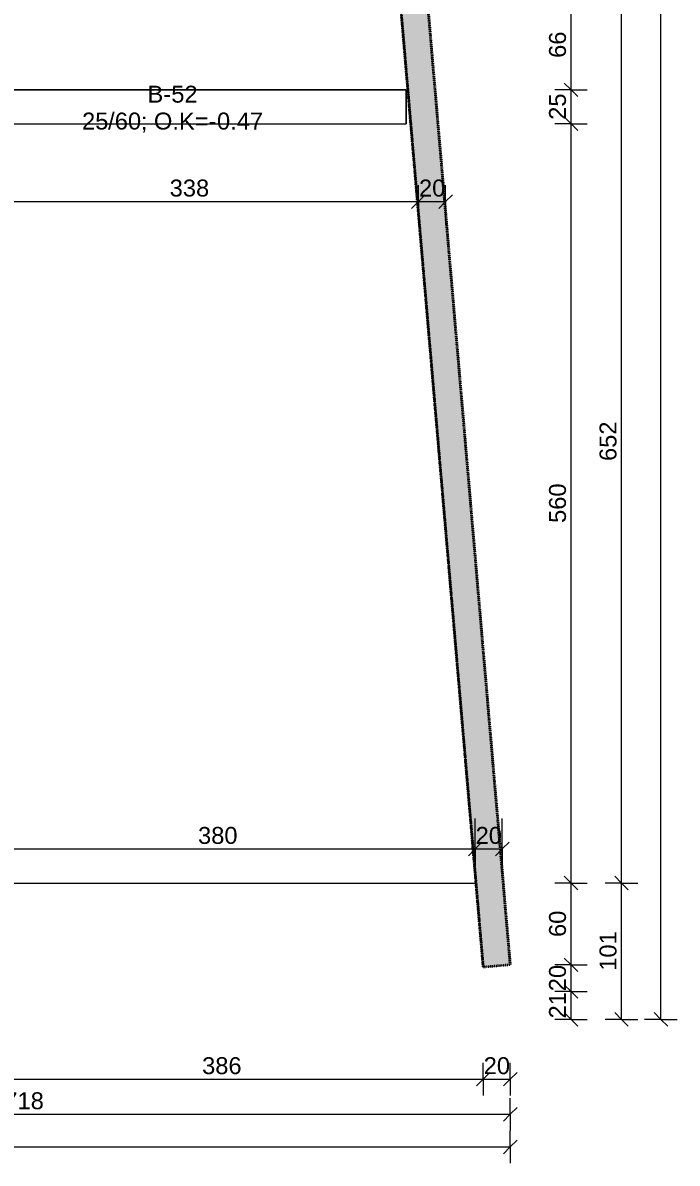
# Model space of a CAD drawing. Header units: centimetres. Extents: x -161 to 2402, y -178 to 2398.
# Drawn here: x 1919 to 2402, y -178 to 663 of the extents above; entities that cross this region are included whole.
import ezdxf

# ---------------------------------------------------------------- set-up
doc = ezdxf.new("R2010")
doc.units = ezdxf.units.CM
doc.linetypes.add('Beton Ole', pattern=[0.3, 0.15, -0.15])
for name, color, linetype, lineweight in [('Dimensions', 130, 'Continuous', 9), ('Dimensions-50', 130, 'Continuous', 9), ('IfcAnnotation', 7, 'Continuous', 18), ('IfcBuildingElementProxy', 7, 'Continuous', 18), ('IfcSlab', 7, 'Continuous', 18), ('IfcWall', 7, 'Continuous', 25), ('Structural Framing Tags', 130, 'Continuous', 9)]:
    doc.layers.add(name, color=color, linetype=linetype, lineweight=lineweight)
doc.styles.add('Arial', font='arial.ttf', dxfattribs={"height": 12.5})
doc.dimstyles.new('Deng_-_2mm_Arial_1_DIGIT', dxfattribs={"dimscale": 30.48, "dimtxt": 12.753242, "dimasz": 0.328084, "dimexe": 0.393701, "dimexo": 0.0625, "dimgap": 0, "dimtad": 1, "dimdec": 0, "dimzin": 0, "dimdsep": 46, "dimtxsty": 'Arial', "dimblk1": 'OBLIQUE', "dimblk2": 'OBLIQUE', "dimsah": 1, "dimcen": 0.09, "dimazin": 0, "dimtfac": 1, "dimtdec": 4, "dimtix": 1, "dimtmove": 0, "dimatfit": 3, "dimfxl": 0.393701, "dimfxlon": 1, "dimtvp": 1, "dimtolj": 1, "dimtzin": 0, "dimarcsym": 2})

# ---------------------------------------------------------------- blocks, each defined once
blk = doc.blocks.new('M_Concrete-Rectangular Beam1 - 25_60-8954375-K-21')
at = {"layer": 'IfcBuildingElementProxy', "color": 250}
for p, q in [((-163.21, 12.5), (-163.21, -12.5)), ((-163.21, -11.5), (-163.21, 12.5)), ((165.83, 12.5), (-163.21, 12.5)), ((-163.21, 12.5), (165.83, 12.5)), ((165.83, 12.5), (165.83, -12.5)), ((165.83, -12.5), (165.83, 12.5)), ((-163.21, -12.5), (-163.21, -11.5)), ((-163.21, -12.5), (165.83, -12.5)), ((-163.21, -12.5), (165.83, -12.5))]:
    blk.add_line(p, q, dxfattribs=at)
blk = doc.blocks.new('DIMBLOCK35-K-21')
at = {"layer": 'Dimensions-50', "transparency": 16777216}
for p, q in [((2323.27, -51.74), (2318.27, -46.74)), ((2323.27, -51.74), (2311.27, -51.74)), ((2323.27, -72.34), (2323.27, -51.74)), ((2323.27, -51.74), (2328.27, -56.74)), ((2323.27, -51.74), (2335.27, -51.74)), ((2323.27, -72.34), (2311.27, -72.34)), ((2323.27, -72.34), (2318.27, -67.34)), ((2323.27, -72.34), (2328.27, -77.34)), ((2323.27, -72.34), (2335.27, -72.34))]:
    blk.add_line(p, q, dxfattribs=at)
at = {"layer": 'Dimensions-50', "color": 0, "transparency": 16777216, "insert": (2307.04, -71.65), "char_height": 12.5, "width": 23.0736, "attachment_point": 1, "rotation": 90, "line_spacing_factor": 0.941778, "style": 'Arial'}
blk.add_mtext('21', dxfattribs=at)
blk = doc.blocks.new('_Oblique')
at = {"color": 0, "linetype": 'ByBlock', "lineweight": -2}
blk.add_line((-0.5, -0.5), (0.5, 0.5), dxfattribs=at)
blk = doc.blocks.new('DIMBLOCK36-K-21')
at = {"layer": 'Dimensions-50', "transparency": 16777216}
for p, q in [((2323.27, -32.13), (2311.27, -32.13)), ((2323.27, -32.13), (2318.27, -27.13)), ((2323.27, -51.74), (2323.27, -32.13)), ((2323.27, -32.13), (2328.27, -37.13)), ((2323.27, -32.13), (2335.27, -32.13)), ((2323.27, -51.74), (2318.27, -46.74)), ((2323.27, -51.74), (2311.27, -51.74)), ((2323.27, -51.74), (2328.27, -56.74)), ((2323.27, -51.74), (2335.27, -51.74))]:
    blk.add_line(p, q, dxfattribs=at)
at = {"layer": 'Dimensions-50', "color": 0, "transparency": 16777216, "insert": (2307.04, -51.55), "char_height": 12.5, "width": 23.0736, "attachment_point": 1, "rotation": 90, "line_spacing_factor": 0.941778, "style": 'Arial'}
blk.add_mtext('20', dxfattribs=at)
blk = doc.blocks.new('DIMBLOCK37-K-21')
at = {"layer": 'Dimensions-50', "transparency": 16777216}
for p, q in [((2323.27, 28.26), (2311.27, 28.26)), ((2323.27, 28.26), (2318.27, 33.26)), ((2323.27, -32.13), (2323.27, 28.26)), ((2323.27, 28.26), (2328.27, 23.26)), ((2323.27, 28.26), (2335.27, 28.26)), ((2323.27, -32.13), (2311.27, -32.13)), ((2323.27, -32.13), (2318.27, -27.13)), ((2323.27, -32.13), (2328.27, -37.13)), ((2323.27, -32.13), (2335.27, -32.13))]:
    blk.add_line(p, q, dxfattribs=at)
at = {"layer": 'Dimensions-50', "color": 0, "transparency": 16777216, "insert": (2307.04, -11.55), "char_height": 12.5, "width": 23.0736, "attachment_point": 1, "rotation": 90, "line_spacing_factor": 0.941778, "style": 'Arial'}
blk.add_mtext('60', dxfattribs=at)
blk = doc.blocks.new('DIMBLOCK38-K-21')
at = {"layer": 'Dimensions-50', "transparency": 16777216}
for p, q in [((2323.27, 588.69), (2318.27, 593.69)), ((2323.27, 588.69), (2311.27, 588.69)), ((2323.27, 28.26), (2323.27, 588.69)), ((2323.27, 588.69), (2328.27, 583.69)), ((2323.27, 588.69), (2335.27, 588.69)), ((2323.27, 28.26), (2311.27, 28.26)), ((2323.27, 28.26), (2318.27, 33.26)), ((2323.27, 28.26), (2328.27, 23.26)), ((2323.27, 28.26), (2335.27, 28.26))]:
    blk.add_line(p, q, dxfattribs=at)
at = {"layer": 'Dimensions-50', "color": 0, "transparency": 16777216, "insert": (2307.04, 294.06), "char_height": 12.5, "width": 34.6103, "attachment_point": 1, "rotation": 90, "line_spacing_factor": 0.941778, "style": 'Arial'}
blk.add_mtext('560', dxfattribs=at)
blk = doc.blocks.new('DIMBLOCK39-K-21')
at = {"layer": 'Dimensions-50', "transparency": 16777216}
for p, q in [((2323.27, 613.69), (2318.27, 618.69)), ((2323.27, 613.69), (2311.27, 613.69)), ((2323.27, 588.69), (2323.27, 613.69)), ((2323.27, 613.69), (2328.27, 608.69)), ((2323.27, 613.69), (2335.27, 613.69)), ((2323.27, 588.69), (2318.27, 593.69)), ((2323.27, 588.69), (2311.27, 588.69)), ((2323.27, 588.69), (2328.27, 583.69)), ((2323.27, 588.69), (2335.27, 588.69))]:
    blk.add_line(p, q, dxfattribs=at)
at = {"layer": 'Dimensions-50', "color": 0, "transparency": 16777216, "insert": (2307.04, 591.58), "char_height": 12.5, "width": 23.0736, "attachment_point": 1, "rotation": 90, "line_spacing_factor": 0.941778, "style": 'Arial'}
blk.add_mtext('25', dxfattribs=at)
blk = doc.blocks.new('DIMBLOCK40-K-21')
at = {"layer": 'Dimensions-50', "transparency": 16777216}
for p, q in [((2323.27, 680.1), (2318.27, 685.1)), ((2323.27, 680.1), (2311.27, 680.1)), ((2323.27, 613.69), (2323.27, 680.1)), ((2323.27, 680.1), (2328.27, 675.1)), ((2323.27, 680.1), (2335.27, 680.1)), ((2323.27, 613.69), (2318.27, 618.69)), ((2323.27, 613.69), (2311.27, 613.69)), ((2323.27, 613.69), (2328.27, 608.69)), ((2323.27, 613.69), (2335.27, 613.69))]:
    blk.add_line(p, q, dxfattribs=at)
at = {"layer": 'Dimensions-50', "color": 0, "transparency": 16777216, "insert": (2307.04, 637.28), "char_height": 12.5, "width": 23.0736, "attachment_point": 1, "rotation": 90, "line_spacing_factor": 0.941778, "style": 'Arial'}
blk.add_mtext('66', dxfattribs=at)
blk = doc.blocks.new('DIMBLOCK50-K-21')
at = {"layer": 'Dimensions-50', "transparency": 16777216}
for p, q in [((2360.54, 28.26), (2348.54, 28.26)), ((2360.54, 28.26), (2355.54, 33.26)), ((2360.54, -72.34), (2360.54, 28.26)), ((2360.54, 28.26), (2365.54, 23.26)), ((2360.54, 28.26), (2372.54, 28.26)), ((2360.54, -72.34), (2348.54, -72.34)), ((2360.54, -72.34), (2355.54, -67.34)), ((2360.54, -72.34), (2365.54, -77.34)), ((2360.54, -72.34), (2372.54, -72.34))]:
    blk.add_line(p, q, dxfattribs=at)
at = {"layer": 'Dimensions-50', "color": 0, "transparency": 16777216, "insert": (2344.31, -36.46), "char_height": 12.5, "width": 34.6103, "attachment_point": 1, "rotation": 90, "line_spacing_factor": 0.941778, "style": 'Arial'}
blk.add_mtext('101', dxfattribs=at)
blk = doc.blocks.new('DIMBLOCK51-K-21')
at = {"layer": 'Dimensions-50', "transparency": 16777216}
for p, q in [((2360.54, 680.1), (2355.54, 685.1)), ((2360.54, 680.1), (2348.54, 680.1)), ((2360.54, 28.26), (2360.54, 680.1)), ((2360.54, 680.1), (2365.54, 675.1)), ((2360.54, 680.1), (2372.54, 680.1)), ((2360.54, 28.26), (2348.54, 28.26)), ((2360.54, 28.26), (2355.54, 33.26)), ((2360.54, 28.26), (2365.54, 23.26)), ((2360.54, 28.26), (2372.54, 28.26))]:
    blk.add_line(p, q, dxfattribs=at)
at = {"layer": 'Dimensions-50', "color": 0, "transparency": 16777216, "insert": (2344.31, 339.76), "char_height": 12.5, "width": 34.6103, "attachment_point": 1, "rotation": 90, "line_spacing_factor": 0.941778, "style": 'Arial'}
blk.add_mtext('652', dxfattribs=at)
blk = doc.blocks.new('DIMBLOCK57-K-21')
at = {"layer": 'Dimensions-50', "transparency": 16777216}
for p, q in [((2389.59, 2267.12), (2377.59, 2267.12)), ((2389.59, 2267.12), (2384.59, 2272.12)), ((2389.59, -72.34), (2389.59, 2267.12)), ((2389.59, 2267.12), (2394.59, 2262.12)), ((2389.59, 2267.12), (2401.59, 2267.12)), ((2389.59, -72.34), (2377.59, -72.34)), ((2389.59, -72.34), (2384.59, -67.34)), ((2389.59, -72.34), (2394.59, -77.34)), ((2389.59, -72.34), (2401.59, -72.34))]:
    blk.add_line(p, q, dxfattribs=at)
at = {"layer": 'Dimensions-50', "color": 0, "transparency": 16777216, "insert": (2373.36, 1078.17), "char_height": 12.5, "width": 46.1471, "attachment_point": 1, "rotation": 90, "line_spacing_factor": 0.941778, "style": 'Arial'}
blk.add_mtext('2339', dxfattribs=at)
blk = doc.blocks.new('DIMBLOCK70-K-21')
at = {"layer": 'Dimensions-50', "transparency": 16777216}
for p, q in [((1872.6, -116.49), (1872.6, -104.49)), ((2258.51, -116.49), (2258.51, -104.49)), ((1872.6, -116.49), (1867.6, -121.49)), ((1872.6, -116.49), (1877.6, -111.49)), ((1872.6, -116.49), (2258.51, -116.49)), ((1872.6, -116.49), (1872.6, -128.49)), ((2258.51, -116.49), (2253.51, -121.49)), ((2258.51, -116.49), (2263.51, -111.49)), ((2258.51, -116.49), (2258.51, -128.49))]:
    blk.add_line(p, q, dxfattribs=at)
at = {"layer": 'Dimensions-50', "color": 0, "transparency": 16777216, "insert": (2051.14, -100.26), "char_height": 12.5, "width": 34.6103, "attachment_point": 1, "line_spacing_factor": 0.941778, "style": 'Arial'}
blk.add_mtext('386', dxfattribs=at)
blk = doc.blocks.new('DIMBLOCK71-K-21')
at = {"layer": 'Dimensions-50', "transparency": 16777216}
for p, q in [((2258.51, -116.49), (2258.51, -104.49)), ((2278.44, -116.49), (2278.44, -104.49)), ((2258.51, -116.49), (2253.51, -121.49)), ((2258.51, -116.49), (2263.51, -111.49)), ((2258.51, -116.49), (2278.44, -116.49)), ((2258.51, -116.49), (2258.51, -128.49)), ((2278.44, -116.49), (2273.44, -121.49)), ((2278.44, -116.49), (2283.44, -111.49)), ((2278.44, -116.49), (2278.44, -128.49))]:
    blk.add_line(p, q, dxfattribs=at)
at = {"layer": 'Dimensions-50', "color": 0, "transparency": 16777216, "insert": (2258.86, -100.26), "char_height": 12.5, "width": 23.0736, "attachment_point": 1, "line_spacing_factor": 0.941778, "style": 'Arial'}
blk.add_mtext('20', dxfattribs=at)
blk = doc.blocks.new('DIMBLOCK74-K-21')
at = {"layer": 'Dimensions-50', "transparency": 16777216}
for p, q in [((1560.94, -142.4), (1560.94, -130.4)), ((2278.44, -142.4), (2278.44, -130.4)), ((1560.94, -142.4), (1555.94, -147.4)), ((1560.94, -142.4), (1565.94, -137.4)), ((1560.94, -142.4), (2278.44, -142.4)), ((1560.94, -142.4), (1560.94, -154.4)), ((2278.44, -142.4), (2273.44, -147.4)), ((2278.44, -142.4), (2283.44, -137.4)), ((2278.44, -142.4), (2278.44, -154.4))]:
    blk.add_line(p, q, dxfattribs=at)
at = {"layer": 'Dimensions-50', "color": 0, "transparency": 16777216, "insert": (1905.27, -126.18), "char_height": 12.5, "width": 34.6103, "attachment_point": 1, "line_spacing_factor": 0.941778, "style": 'Arial'}
blk.add_mtext('718', dxfattribs=at)
blk = doc.blocks.new('DIMBLOCK75-K-21')
at = {"layer": 'Dimensions-50', "transparency": 16777216}
for p, q in [((-10, -166.49), (-10, -154.49)), ((2278.44, -166.49), (2278.44, -154.49)), ((-10, -166.49), (-15, -171.49)), ((-10, -166.49), (-5, -161.49)), ((-10, -166.49), (2278.44, -166.49)), ((-10, -166.49), (-10, -178.49)), ((2278.44, -166.49), (2273.44, -171.49)), ((2278.44, -166.49), (2283.44, -161.49)), ((2278.44, -166.49), (2278.44, -178.49))]:
    blk.add_line(p, q, dxfattribs=at)
at = {"layer": 'Dimensions-50', "color": 0, "transparency": 16777216, "insert": (1114.99, -150.26), "char_height": 12.5, "width": 46.1471, "attachment_point": 1, "line_spacing_factor": 0.941778, "style": 'Arial'}
blk.add_mtext('2288', dxfattribs=at)
blk = doc.blocks.new('DIMBLOCK203-K-21')
at = {"layer": 'Dimensions-50', "transparency": 16777216}
for p, q in [((1872.6, 531.24), (1872.6, 543.24)), ((2210.7, 531.24), (2210.7, 543.24)), ((1872.6, 531.24), (1867.6, 526.24)), ((1872.6, 531.24), (1877.6, 536.24)), ((1872.6, 531.24), (2210.7, 531.24)), ((1872.6, 531.24), (1872.6, 519.24)), ((2210.7, 531.24), (2205.7, 526.24)), ((2210.7, 531.24), (2215.7, 536.24)), ((2210.7, 531.24), (2210.7, 519.24))]:
    blk.add_line(p, q, dxfattribs=at)
at = {"layer": 'Dimensions-50', "color": 0, "transparency": 16777216, "insert": (2027.23, 547.47), "char_height": 12.5, "width": 34.6103, "attachment_point": 1, "line_spacing_factor": 0.941778, "style": 'Arial'}
blk.add_mtext('338', dxfattribs=at)
blk = doc.blocks.new('DIMBLOCK204-K-21')
at = {"layer": 'Dimensions-50', "transparency": 16777216}
for p, q in [((2210.7, 531.24), (2210.7, 543.24)), ((2230.77, 531.24), (2230.77, 543.24)), ((2210.7, 531.24), (2205.7, 526.24)), ((2210.7, 531.24), (2215.7, 536.24)), ((2210.7, 531.24), (2230.77, 531.24)), ((2210.7, 531.24), (2210.7, 519.24)), ((2230.77, 531.24), (2225.77, 526.24)), ((2230.77, 531.24), (2235.77, 536.24)), ((2230.77, 531.24), (2230.77, 519.24))]:
    blk.add_line(p, q, dxfattribs=at)
at = {"layer": 'Dimensions-50', "color": 0, "transparency": 16777216, "insert": (2211.12, 547.47), "char_height": 12.5, "width": 23.0736, "attachment_point": 1, "line_spacing_factor": 0.941778, "style": 'Arial'}
blk.add_mtext('20', dxfattribs=at)
blk = doc.blocks.new('DIMBLOCK229-K-21')
at = {"layer": 'Dimensions-50', "transparency": 16777216}
for p, q in [((1872.6, 53.44), (1872.6, 65.44)), ((2252.53, 53.44), (2252.53, 65.44)), ((1872.6, 53.44), (1867.6, 48.44)), ((1872.6, 53.44), (1877.6, 58.44)), ((1872.6, 53.44), (2252.53, 53.44)), ((1872.6, 53.44), (1872.6, 41.44)), ((2252.53, 53.44), (2247.53, 48.44)), ((2252.53, 53.44), (2257.53, 58.44)), ((2252.53, 53.44), (2252.53, 41.44))]:
    blk.add_line(p, q, dxfattribs=at)
at = {"layer": 'Dimensions-50', "color": 0, "transparency": 16777216, "insert": (2048.14, 69.67), "char_height": 12.5, "width": 34.6103, "attachment_point": 1, "line_spacing_factor": 0.941778, "style": 'Arial'}
blk.add_mtext('380', dxfattribs=at)
blk = doc.blocks.new('DIMBLOCK230-K-21')
at = {"layer": 'Dimensions-50', "transparency": 16777216}
for p, q in [((2252.53, 53.44), (2252.53, 65.44)), ((2272.53, 53.44), (2272.53, 65.44)), ((2252.53, 53.44), (2247.53, 48.44)), ((2252.53, 53.44), (2257.53, 58.44)), ((2252.53, 53.44), (2272.53, 53.44)), ((2252.53, 53.44), (2252.53, 41.44)), ((2272.53, 53.44), (2267.53, 48.44)), ((2272.53, 53.44), (2277.53, 58.44)), ((2272.53, 53.44), (2272.53, 41.44))]:
    blk.add_line(p, q, dxfattribs=at)
at = {"layer": 'Dimensions-50', "color": 0, "transparency": 16777216, "insert": (2252.91, 69.67), "char_height": 12.5, "width": 23.0736, "attachment_point": 1, "line_spacing_factor": 0.941778, "style": 'Arial'}
blk.add_mtext('20', dxfattribs=at)

msp = doc.modelspace()

# ---------------------------------------------------------------- hatches: boundary and pattern name
at = {"layer": 'IfcWall', "linetype": 'Beton Ole'}
h = msp.add_hatch(dxfattribs=at)
h.set_pattern_fill('FP_1', color=50, style=0, pattern_type=2)
h.set_pattern_definition([(45, (-6099.134, 2162.023), (0.3422397, 7.8404), [6.271, -1.524])])
h.paths.add_polyline_path([(2258.51, -33.85), (2278.44, -32.13), (2082.71, 2247.2), (2062.78, 2245.49), (2134.12, 1414.69), (2135.41, 1414.69), (2135.41, 1399.69), (2253.18, 28.26)])

# ---------------------------------------------------------------- linework, layer by layer
at = {"layer": 'IfcAnnotation', "color": 250}
for p, q in [((2210.7, 532), (2210.7, 514)), ((2230.77, 532), (2230.77, 514)), ((2252.53, 35.9), (2252.53, 75.9)), ((2272.53, 35.9), (2272.53, 75.9))]:
    msp.add_line(p, q, dxfattribs=at)
at = {"layer": 'IfcSlab', "color": 90}
msp.add_line((2062.78, 2245.49), (2253.18, 28.26), dxfattribs=at)
at = {"layer": 'IfcSlab', "color": 250}
msp.add_line((1541.94, 28.26), (2253.18, 28.26), dxfattribs=at)
at = {"layer": 'IfcWall', "color": 10, "linetype": 'Beton Ole', "lineweight": 35}
for p, q in [((2081, 2267.12), (2278.44, -32.13)), ((2278.44, -32.13), (2081, 2267.12)), ((2062.78, 2245.49), (2258.51, -33.85)), ((2258.51, -33.85), (2062.78, 2245.49)), ((2278.44, -32.13), (2258.51, -33.85)), ((2278.44, -32.13), (2258.51, -33.85))]:
    msp.add_line(p, q, dxfattribs=at)

# ---------------------------------------------------------------- block references
at = {"layer": 'IfcBuildingElementProxy', "color": 250}
msp.add_blockref('M_Concrete-Rectangular Beam1 - 25_60-8954375-K-21', (2035.81, 601.19), dxfattribs=at)

# ---------------------------------------------------------------- texts
at = {"layer": 'Structural Framing Tags', "color": 7, "char_height": 12.5, "attachment_point": 1, "style": 'Arial'}
for s, insert, width in [('B-', (2010.87, 616.75), 21.2447), ('52', (2028.4, 616.75), 23.2489), ('25', (1962.58, 596.91), 23.2489), ('\\fArial|b0|i0|c177|p34|;/', (1981.77, 596.91), 6.0127), ('60', (1986.73, 596.91), 23.2489), ('; O.K=-', (2005.91, 596.91), 68.1434), ('0.47', (2062.13, 596.91), 40.8861)]:
    msp.add_mtext(s, dxfattribs=dict(at, insert=insert, width=width))

# ---------------------------------------------------------------- dimensions: what is measured, and where the dimension line sits
at = {"layer": 'Dimensions'}
for base, p1, p2, override, picture, middle in [((2389.59, 2267.12), (2377.59, -72.34), (2377.59, 2267.12), {"dimpost": '<>', "dimfxl": 2339.462631}, 'DIMBLOCK57-K-21', (2383.2, 1097.39)), ((2323.27, 680.1), (2311.27, 613.69), (2311.27, 680.1), {"dimpost": '<>', "dimfxl": 66.4022}, 'DIMBLOCK40-K-21', (2316.89, 646.9)), ((2360.54, 680.1), (2348.54, 28.26), (2348.54, 680.1), {"dimpost": '<>', "dimfxl": 651.833153}, 'DIMBLOCK51-K-21', (2354.16, 354.18)), ((2323.27, 613.69), (2311.27, 588.69), (2311.27, 613.69), {"dimpost": '<>', "dimfxl": 25}, 'DIMBLOCK39-K-21', (2316.89, 601.19)), ((2323.27, 588.69), (2311.27, 28.26), (2311.27, 588.69), {"dimpost": '<>', "dimfxl": 560.430953}, 'DIMBLOCK38-K-21', (2316.89, 308.48)), ((2323.27, 28.26), (2311.27, -32.13), (2311.27, 28.26), {"dimpost": '<>', "dimfxl": 60.397263}, 'DIMBLOCK37-K-21', (2316.89, -1.94)), ((2360.54, 28.26), (2348.54, -72.34), (2348.54, 28.26), {"dimpost": '<>', "dimfxl": 100.600996}, 'DIMBLOCK50-K-21', (2354.16, -22.04)), ((2323.27, -32.13), (2311.27, -51.74), (2311.27, -32.13), {"dimpost": '<>', "dimfxl": 19.607183}, 'DIMBLOCK36-K-21', (2316.89, -41.94)), ((2323.27, -51.74), (2311.27, -72.34), (2311.27, -51.74), {"dimpost": '<>', "dimfxl": 20.59655}, 'DIMBLOCK35-K-21', (2317, -62.04))]:
    dim = msp.add_linear_dim(base=base, p1=p1, p2=p2, angle=90, dimstyle='Deng_-_2mm_Arial_1_DIGIT', override=override, dxfattribs=at)
    dim.commit()
    dim.dimension.update_dxf_attribs({"geometry": picture, "text_midpoint": middle})
for base, p1, p2, override, picture, middle in [((2210.7, 531.24), (1872.6, 543.24), (2210.7, 543.24), {"dimpost": '<>', "dimfxl": 338.095291}, 'DIMBLOCK203-K-21', (2041.65, 537.63)), ((2230.77, 531.24), (2210.7, 543.24), (2230.77, 543.24), {"dimpost": '<>', "dimfxl": 20.073607}, 'DIMBLOCK204-K-21', (2220.73, 537.62)), ((2252.53, 53.44), (1872.6, 65.44), (2252.53, 65.44), {"dimpost": '<>', "dimfxl": 379.924149}, 'DIMBLOCK229-K-21', (2062.56, 59.82)), ((2272.53, 53.44), (2252.53, 65.44), (2272.53, 65.44), {"dimpost": '<>', "dimfxl": 20}, 'DIMBLOCK230-K-21', (2262.53, 59.82)), ((2258.51, -116.49), (1872.6, -104.49), (2258.51, -104.49), {"dimpost": '<>', "dimfxl": 385.913227}, 'DIMBLOCK70-K-21', (2065.56, -110.11)), ((2278.44, -116.49), (2258.51, -104.49), (2278.44, -104.49), {"dimpost": '<>', "dimfxl": 19.926663}, 'DIMBLOCK71-K-21', (2268.48, -110.11)), ((2278.4414, -142.4029), (1560.937, -130.4029), (2278.4414, -130.4029), {"dimpost": '<>', "dimfxl": 717.504422}, 'DIMBLOCK74-K-21', (1919.6892, -136.0208)), ((2278.44, -166.49), (-10, -154.49), (2278.44, -154.49), {"dimpost": '<>', "dimfxl": 2288.439177}, 'DIMBLOCK75-K-21', (1134.22, -160.11))]:
    dim = msp.add_linear_dim(base=base, p1=p1, p2=p2, dimstyle='Deng_-_2mm_Arial_1_DIGIT', override=override, dxfattribs=at)
    dim.commit()
    dim.dimension.update_dxf_attribs({"geometry": picture, "text_midpoint": middle})

doc.saveas('drawing.dxf')
